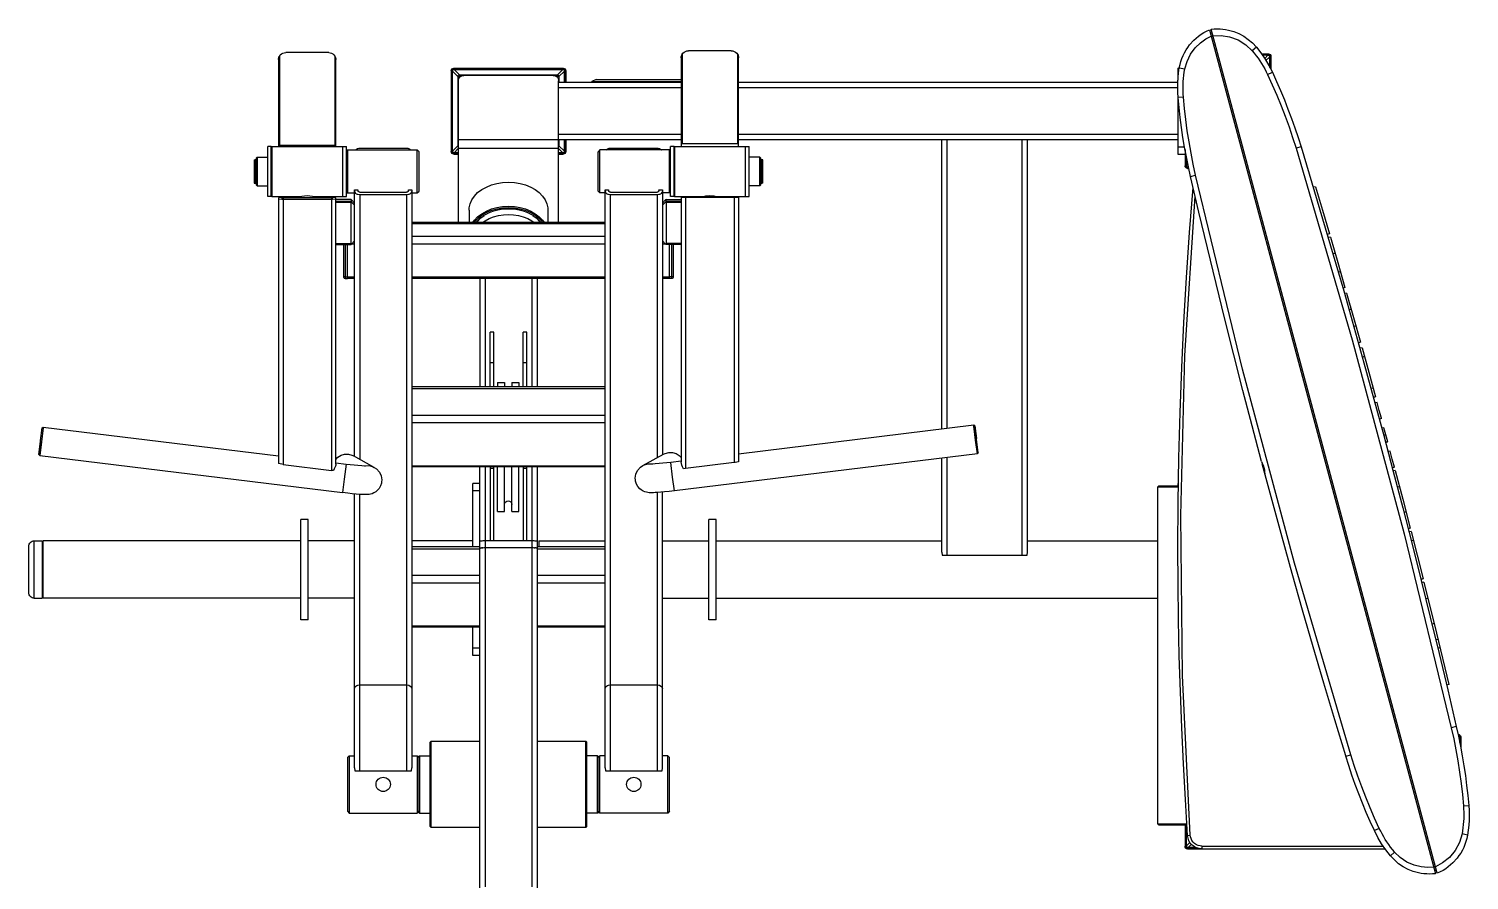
# Model space of a CAD drawing. Header units: millimetres. Extents: x 29224 to 62779, y 35576 to 54938.
# Drawn here: x 34522 to 35765, y 45381 to 46116 of the extents above; entities that cross this region are included whole.
import ezdxf

# ---------------------------------------------------------------- set-up
doc = ezdxf.new("R2010")
doc.units = ezdxf.units.MM
doc.linetypes.add('PEN_TYPE_1', pattern=[0])

# ---------------------------------------------------------------- blocks, each defined once
blk = doc.blocks.new('A$C101533CE')
at = {"color": 7, "linetype": 'PEN_TYPE_1'}
for points in [[(993, 1355), (993.6, 1357.7), (994.3, 1360.3), (995.2, 1362.9), (996.3, 1365.5), (997.5, 1367.9), (998.8, 1370.3), (1000.3, 1372.5), (1001.9, 1374.7), (1005.5, 1378.7), (1009.6, 1382.3), (1011.8, 1383.9), (1014.2, 1385.3), (1016.6, 1386.6), (1019.1, 1387.8)], [(997.8, 1353.9), (999.7, 1360.4), (1002.7, 1366.6), (1006.7, 1372.1), (1011.2, 1376.4), (1016, 1379.8), (1020.6, 1382.1)], [(1019.1, 1387.8), (1214.2, 659.6)], [(1021.2, 1385.7), (1019.7, 1385.4)], [(1020.5, 1388.2), (1023.2, 1388.4), (1025.8, 1388.5), (1028.3, 1388.4), (1030.7, 1388.2), (1033, 1387.9), (1035.4, 1387.4), (1040, 1386.1), (1044.4, 1384.4), (1048.6, 1382.1), (1052.5, 1379.4), (1056.2, 1376.3), (1059.5, 1372.8)], [(1215.6, 660), (1020.5, 1388.2)], [(1022.1, 1382.4), (1020.7, 1382)], [(1022.1, 1382.5), (1029, 1382.7), (1036.4, 1381.6), (1043.8, 1378.9), (1050.4, 1374.7), (1056, 1369.4)], [(216.3, 1365), (217, 1366), (218, 1366.9), (219.1, 1367.5), (220.4, 1367.9), (221.7, 1368)], [(258.8, 1368), (221.7, 1368)], [(258.8, 1368), (260.1, 1367.9), (261.3, 1367.5), (262.4, 1366.9), (263.4, 1366), (264.2, 1365)], [(563.9, 1366.6), (564.6, 1367.6), (565.6, 1368.4), (566.7, 1369), (568, 1369.4), (569.3, 1369.5)], [(606.3, 1369.5), (569.3, 1369.5)], [(606.3, 1369.5), (607.7, 1369.4), (608.9, 1369), (610, 1368.4), (611, 1367.6), (611.8, 1366.6)], [(1059.5, 1372.8), (1056, 1369.4)], [(1056, 1369.4), (1057.7, 1367.4), (1059.4, 1365.2), (1061, 1363.1), (1062.5, 1360.8), (1064, 1358.6), (1065.4, 1356.2), (1066.7, 1353.9), (1068, 1351.5), (1069.2, 1349.1)], [(1059.5, 1372.8), (1063.5, 1367.7), (1067.1, 1362.4), (1070.4, 1356.8), (1073.4, 1351)], [(215.5, 1362), (215.6, 1362.8), (215.7, 1363.6), (215.9, 1364.3), (216.3, 1365)], [(215.5, 1362), (215.5, 1287.1)], [(216.3, 1365), (216.3, 1287.8)], [(264.2, 1365), (264.5, 1364.3), (264.8, 1363.6), (264.9, 1362.8), (264.9, 1362)], [(264.2, 1365), (264.2, 1287.8)], [(264.9, 1287.1), (264.9, 1362)], [(563.1, 1363.5), (563.1, 1364.3), (563.3, 1365.1), (563.5, 1365.9), (563.9, 1366.6)], [(563.1, 1363.5), (563.1, 1287.1)], [(563.9, 1366.6), (563.9, 1289.3)], [(611.8, 1366.6), (612.1, 1365.9), (612.3, 1365.1), (612.5, 1364.3), (612.5, 1363.5)], [(611.8, 1366.6), (611.8, 1289.3)], [(612.5, 1287.1), (612.5, 1363.5)], [(1064, 1367), (1069.9, 1367)], [(1064.6, 1366.1), (1069.9, 1366.1)], [(1069.5, 1365.8), (1064.8, 1365.8)], [(1066.7, 1363), (1069.5, 1365.8)], [(1067.8, 1361.3), (1071, 1364.4)], [(1069.5, 1365.8), (1070, 1365.8), (1070.4, 1365.6), (1070.7, 1365.3), (1070.9, 1364.9), (1071, 1364.4)], [(1069.9, 1367), (1069.9, 1366.1)], [(1069.9, 1367), (1070.7, 1366.8), (1071.5, 1366.3), (1071.9, 1365.6), (1072.1, 1364.7)], [(1069.9, 1366.1), (1070.4, 1366), (1070.8, 1365.7), (1071.1, 1365.3), (1071.2, 1364.7)], [(1071, 1364.4), (1071, 1355.8)], [(1071.2, 1355.3), (1071.2, 1364.7)], [(1072.1, 1364.7), (1071.2, 1364.7)], [(1072.1, 1364.7), (1072.1, 1353.6)], [(364.6, 1352.4), (364.8, 1353.3), (365.2, 1354), (365.9, 1354.4), (366.8, 1354.6)], [(364.6, 1352.4), (364.6, 1282.7)], [(365.4, 1352.4), (364.6, 1352.4)], [(365.4, 1352.4), (365.5, 1352.9), (365.8, 1353.4), (366.3, 1353.6), (366.8, 1353.8)], [(365.4, 1352.4), (365.4, 1282.7)], [(365.7, 1352), (365.8, 1352.5), (366, 1352.9), (366.3, 1353.2), (366.7, 1353.4), (367.1, 1353.5)], [(365.7, 1352), (370.4, 1347.3)], [(365.7, 1283), (365.7, 1352)], [(366.8, 1354.6), (366.8, 1353.8)], [(366.8, 1354.6), (461.2, 1354.6)], [(366.8, 1353.8), (461.2, 1353.8)], [(367.1, 1353.5), (371.8, 1348.8)], [(367.1, 1353.5), (460.9, 1353.5)], [(370.4, 1347.3), (370.5, 1347.8), (370.7, 1348.2), (371, 1348.5), (371.4, 1348.7), (371.8, 1348.8)], [(370.4, 1347.3), (370.4, 1287.7)], [(370.4, 1347.3), (372.5, 1347.3)], [(370.8, 1343.8), (370.9, 1344.7), (371.1, 1345.6), (371.6, 1346.4), (372.1, 1347.1), (372.8, 1347.6), (373.6, 1348.1), (374.5, 1348.3), (375.4, 1348.4)], [(370.8, 1221.5), (370.8, 1343.8)], [(371.8, 1348.8), (371.8, 1346.7)], [(371.8, 1348.8), (456.2, 1348.8)], [(452.6, 1348.4), (375.4, 1348.4)], [(452.6, 1348.4), (453.6, 1348.3), (454.4, 1348.1), (455.2, 1347.6), (455.9, 1347.1), (456.5, 1346.4), (456.9, 1345.6), (457.2, 1344.7), (457.3, 1343.8)], [(455.5, 1347.3), (457.6, 1347.3)], [(460.9, 1353.5), (456.2, 1348.8)], [(456.2, 1346.7), (456.2, 1348.8)], [(456.2, 1348.8), (456.4, 1348.8), (456.6, 1348.7), (456.8, 1348.6), (457, 1348.5), (457.2, 1348.3), (457.3, 1348.2), (457.4, 1348), (457.5, 1347.8), (457.6, 1347.6), (457.6, 1347.3)], [(457.3, 1221.5), (457.3, 1343.8)], [(462.3, 1352), (457.6, 1347.3)], [(457.6, 1347.3), (457.6, 1342.2)], [(460.9, 1353.5), (461.4, 1353.4), (461.8, 1353.2), (462.1, 1352.9), (462.3, 1352.5), (462.3, 1352)], [(461.2, 1353.8), (461.2, 1354.6)], [(461.2, 1354.6), (462.1, 1354.4), (462.8, 1354), (463.3, 1353.3), (463.5, 1352.4)], [(461.2, 1353.8), (461.8, 1353.6), (462.2, 1353.4), (462.5, 1352.9), (462.6, 1352.4)], [(462.3, 1342.2), (462.3, 1352)], [(462.6, 1352.4), (462.6, 1342.2)], [(463.4, 1352.4), (462.6, 1352.4)], [(462.6, 1352.4), (462.6, 1352.4)], [(463.4, 1352.4), (463.4, 1342.2)], [(463.4, 1352.4), (463.5, 1352.4)], [(489.8, 1344.7), (485.9, 1343.1)], [(485.9, 1342.2), (485.9, 1343.1)], [(485.9, 1343.1), (563.1, 1343.1)], [(489.8, 1344.7), (563.1, 1344.7)], [(991.9, 1329.2), (991.7, 1333.5), (991.6, 1337.8), (991.6, 1342.1), (991.9, 1346.4), (992.4, 1350.7), (993, 1355)], [(991.8, 1354.6), (991.8, 1344.3)], [(991.8, 1354.6), (993, 1354.6)], [(991.8, 1348.4), (992.1, 1348.4)], [(993, 1355), (997.8, 1353.9)], [(993, 1355), (993, 1355)], [(996.6, 1329.6), (996.4, 1332.3), (996.3, 1335), (996.2, 1337.7), (996.3, 1340.4), (996.4, 1343.1), (996.7, 1345.8), (997, 1348.5), (997.3, 1351.2), (997.8, 1353.9)], [(1069.2, 1349.1), (1073.4, 1351)], [(1069.2, 1349.1), (1073.2, 1340.2), (1077.1, 1331.2), (1080.8, 1322.2), (1084.3, 1313.1), (1087.7, 1304), (1090.8, 1294.8), (1093.8, 1285.5)], [(1073.4, 1351), (1076.9, 1343.2), (1080.4, 1335.3), (1083.7, 1327.3), (1086.8, 1319.3), (1089.9, 1311.2), (1092.8, 1303), (1095.5, 1294.9), (1098.1, 1286.6)], [(563.1, 1342.2), (457.3, 1342.2)], [(563.1, 1337.6), (457.3, 1337.6)], [(991.7, 1342.2), (612.5, 1342.2)], [(991.6, 1337.6), (612.5, 1337.6)], [(991.8, 1331.4), (991.8, 1280.5)], [(996.6, 1329.6), (991.9, 1329.2)], [(991.9, 1329.2), (991.9, 1329.2)], [(1002.7, 1261.1), (1000.9, 1269.5), (999.1, 1278), (997.6, 1286.4), (996.1, 1294.9), (994.9, 1303.5), (993.7, 1312), (992.8, 1320.6), (991.9, 1329.2)], [(1007, 1262.2), (1005, 1271.8), (1003.1, 1281.3), (1001.4, 1290.9), (999.9, 1300.5), (998.6, 1310.2), (997.5, 1319.9), (996.6, 1329.6)], [(563.1, 1297.5), (457.3, 1297.5)], [(991.8, 1297.5), (612.5, 1297.5)], [(209.3, 1287.1), (206.2, 1287.1)], [(206.2, 1243.8), (206.2, 1287.1)], [(209.3, 1243.8), (209.3, 1287.1)], [(209.3, 1286.7), (209.7, 1287.1)], [(209.7, 1287.1), (270.7, 1287.1)], [(209.7, 1287.1), (209.7, 1243.8)], [(216.3, 1287.8), (215.5, 1287.5)], [(264.2, 1287.8), (216.3, 1287.8)], [(264.9, 1287.5), (264.2, 1287.8)], [(270.7, 1287.1), (271.1, 1286.7)], [(270.7, 1287.1), (270.7, 1243.8)], [(271.1, 1287.1), (274.2, 1287.1)], [(271.1, 1243.8), (271.1, 1287.1)], [(274.2, 1243.8), (274.2, 1287.1)], [(274.2, 1283.2), (275, 1284)], [(275, 1284), (335.2, 1284)], [(275, 1284), (275, 1246.9)], [(282, 1284), (282.2, 1284.2), (282.9, 1284.8), (283.8, 1285.3), (284.8, 1285.6), (285.8, 1285.7)], [(285.8, 1285.7), (326, 1285.7)], [(326, 1285.7), (327, 1285.6), (328, 1285.3), (328.8, 1284.8), (329.6, 1284.2), (329.8, 1284)], [(335.2, 1284), (336.8, 1282.4)], [(335.2, 1246.9), (335.2, 1284)], [(336.8, 1248.5), (336.8, 1282.4)], [(364.6, 1282.7), (365.4, 1282.7)], [(366.8, 1280.5), (365.9, 1280.6), (365.2, 1281.1), (364.8, 1281.8), (364.6, 1282.7)], [(366.8, 1281.3), (366.3, 1281.4), (365.8, 1281.7), (365.5, 1282.2), (365.4, 1282.7)], [(370.4, 1287.7), (365.7, 1283)], [(367.1, 1281.6), (366.7, 1281.7), (366.3, 1281.8), (366, 1282.2), (365.8, 1282.5), (365.7, 1283)], [(366.8, 1281.3), (370.8, 1281.3)], [(366.8, 1280.5), (366.8, 1281.3)], [(370.7, 1285.2), (367.1, 1281.6)], [(370.8, 1281.6), (367.1, 1281.6)], [(370.8, 1286.9), (370.4, 1287.7)], [(370.4, 1287.7), (370.8, 1287.7)], [(563.1, 1292.8), (370.8, 1292.8)], [(457.3, 1285.2), (370.8, 1285.2)], [(457.3, 1287.7), (457.6, 1287.7)], [(457.3, 1286.9), (457.6, 1287.7)], [(457.3, 1285.2), (460.9, 1281.6)], [(460.9, 1281.6), (457.3, 1281.6)], [(457.3, 1281.3), (461.2, 1281.3)], [(457.6, 1292.8), (457.6, 1287.7)], [(457.6, 1287.7), (462.3, 1283)], [(462.3, 1283), (462.3, 1282.5), (462.1, 1282.2), (461.8, 1281.8), (461.4, 1281.7), (460.9, 1281.6)], [(463.5, 1282.7), (463.3, 1281.8), (462.8, 1281.1), (462.1, 1280.6), (461.2, 1280.5)], [(462.6, 1282.7), (462.5, 1282.2), (462.2, 1281.7), (461.8, 1281.4), (461.2, 1281.3)], [(461.2, 1280.5), (461.2, 1281.3)], [(462.3, 1283), (462.3, 1292.8)], [(462.6, 1292.8), (462.6, 1282.7)], [(463.4, 1282.7), (462.6, 1282.7)], [(463.4, 1292.8), (463.4, 1282.7)], [(492.8, 1284), (491.3, 1282.4)], [(491.3, 1248.5), (491.3, 1282.4)], [(492.8, 1246.9), (492.8, 1284)], [(553.1, 1284), (492.8, 1284)], [(498.2, 1284), (498.4, 1284.2), (499.2, 1284.8), (500.1, 1285.3), (501, 1285.6), (502.1, 1285.7)], [(502.1, 1285.7), (542.2, 1285.7)], [(542.2, 1285.7), (543.3, 1285.6), (544.2, 1285.3), (545.1, 1284.8), (545.9, 1284.2), (546.1, 1284)], [(553.8, 1283.2), (553.1, 1284)], [(553.1, 1246.9), (553.1, 1284)], [(553.8, 1243.8), (553.8, 1287.1)], [(556.9, 1287.1), (553.8, 1287.1)], [(556.9, 1243.8), (556.9, 1287.1)], [(556.9, 1286.7), (557.3, 1287.1)], [(557.3, 1287.1), (557.3, 1243.8)], [(557.3, 1287.1), (618.3, 1287.1)], [(563.9, 1289.3), (563.1, 1289)], [(611.8, 1289.3), (563.9, 1289.3)], [(612.5, 1289), (611.8, 1289.3)], [(991.8, 1292.8), (612.5, 1292.8)], [(618.3, 1287.1), (618.3, 1243.8)], [(618.3, 1287.1), (618.7, 1286.7)], [(618.7, 1243.8), (618.7, 1287.1)], [(618.7, 1287.1), (621.8, 1287.1)], [(621.8, 1243.8), (621.8, 1287.1)], [(787.9, 1043.1), (787.9, 1292.8)], [(792.5, 1043.7), (792.5, 1292.8)], [(857.4, 934.4), (857.4, 1292.8)], [(862, 937.1), (862, 1292.8)], [(991.8, 1286.6), (997.5, 1286.6)], [(998, 1284.3), (998, 1280.5)], [(1098.1, 1286.6), (1093.8, 1285.5)], [(1093.8, 1285.5), (1142.3, 1120.3), (1187.1, 952.8), (1227.7, 785.6)], [(1098.1, 1286.6), (1107.5, 1255.7), (1116.7, 1224.7), (1125.9, 1193.6), (1134.9, 1162.5), (1143.7, 1131.4), (1152.4, 1100.3), (1161, 1069.1), (1169.4, 1037.8), (1177.7, 1006.6), (1185.9, 975.3), (1193.9, 943.9), (1201.8, 912.5), (1209.6, 881.1), (1217.2, 849.7), (1224.7, 818.2), (1232, 786.7)], [(194.6, 1275.5), (195.4, 1275.5)], [(194.6, 1275.5), (194.6, 1255.4)], [(196.2, 1276.2), (196.1, 1275.9), (196, 1275.7), (195.7, 1275.5), (195.4, 1275.5)], [(195.4, 1255.4), (195.4, 1275.5)], [(196.2, 1277), (197, 1277.7)], [(196.2, 1277), (196.2, 1253.9)], [(197, 1277.7), (206.2, 1277.7)], [(197, 1277.7), (197, 1253.1)], [(366.8, 1280.5), (370.8, 1280.5)], [(457.3, 1280.5), (461.2, 1280.5)], [(631, 1277.7), (621.8, 1277.7)], [(631, 1253.1), (631, 1277.7)], [(631.8, 1277), (631, 1277.7)], [(631.8, 1253.9), (631.8, 1277)], [(632.6, 1275.5), (632.3, 1275.5), (632, 1275.7), (631.9, 1275.9), (631.8, 1276.2)], [(632.6, 1255.4), (632.6, 1275.5)], [(633.4, 1275.5), (632.6, 1275.5)], [(633.4, 1255.4), (633.4, 1275.5)], [(991.8, 1280.5), (998.6, 1280.5)], [(998, 1280.5), (998, 1270.3)], [(998, 1270.3), (998.8, 1270.3)], [(1000.2, 1268.1), (999.3, 1268.3), (998.6, 1268.8), (998.1, 1269.5), (998, 1270.3)], [(998.8, 1270.3), (998.8, 1279.6)], [(1000.2, 1269), (999.7, 1269.1), (999.2, 1269.4), (998.9, 1269.8), (998.8, 1270.3)], [(999.1, 1270.7), (999.1, 1278.4)], [(999.1, 1270.7), (1000.3, 1272)], [(1000.5, 1269.2), (1000, 1269.3), (999.7, 1269.5), (999.3, 1269.8), (999.1, 1270.2), (999.1, 1270.7)], [(1000.2, 1269), (1000.2, 1268.1)], [(1000.2, 1269), (1001, 1269)], [(1000.2, 1268.1), (1001.2, 1268.1)], [(1000.5, 1269.2), (1000.9, 1269.5)], [(1000.9, 1269.2), (1000.5, 1269.2)], [(380, 1232.2), (380.1, 1234), (380.9, 1237.5), (382.4, 1241), (384.6, 1244.2), (387.4, 1247.2), (390.9, 1249.8), (394.9, 1252), (399.3, 1253.8), (404, 1255.2), (408.9, 1256), (414, 1256.2)], [(414, 1256.2), (419.1, 1256), (424, 1255.2), (428.8, 1253.8), (433.2, 1252), (437.1, 1249.8), (440.6, 1247.2), (443.4, 1244.2), (445.6, 1241), (447.1, 1237.5), (447.9, 1234), (448, 1232.2)], [(1002.7, 1261.1), (1007, 1262.2)], [(1002.7, 1261.1), (1002.7, 1261.1)], [(1063.9, 1015.3), (1055.8, 1045.9), (1047.8, 1076.6), (1040, 1107.3), (1032.3, 1138), (1024.7, 1168.7), (1017.2, 1199.5), (1009.9, 1230.3), (1002.7, 1261.1)], [(1141, 762.3), (1092.5, 927.5), (1047.6, 1094.9), (1007, 1262.2)], [(194.6, 1255.4), (195.4, 1255.4)], [(195.4, 1255.4), (195.7, 1255.3), (196, 1255.2), (196.1, 1254.9), (196.2, 1254.6)], [(196.2, 1254.6), (196.2, 1254.6)], [(196.2, 1253.9), (197, 1253.1)], [(197, 1253.1), (206.2, 1253.1)], [(209.3, 1243.8), (206.2, 1243.8)], [(209.3, 1244.2), (209.7, 1243.8)], [(209.7, 1243.8), (233.4, 1243.8)], [(233.4, 1243.8), (240.2, 1244.6)], [(240.2, 1244.6), (247.1, 1243.8)], [(247.1, 1243.8), (270.7, 1243.8)], [(270.7, 1243.8), (271.1, 1244.2)], [(271.1, 1243.8), (274.2, 1243.8)], [(274.2, 1247.7), (275, 1246.9)], [(275, 1246.9), (281.2, 1246.9)], [(281.2, 1249.6), (284.1, 1249.6)], [(281.2, 1019.6), (281.2, 1249.6)], [(284.1, 1245.5), (283.8, 1245.6), (282.9, 1246), (282.2, 1246.6), (281.6, 1247.3), (281.3, 1248.1), (281.2, 1249)], [(284.1, 1249.6), (284.1, 1249)], [(285.8, 1247.6), (285.3, 1247.7), (284.8, 1247.9), (284.4, 1248.2), (284.2, 1248.5), (284.1, 1249)], [(285.8, 1245.2), (284.1, 1245.5)], [(285.8, 1247.6), (326, 1247.6)], [(326, 1245.2), (285.8, 1245.2)], [(285.8, 1245.2), (285.8, 1017)], [(327.6, 1249), (327.5, 1248.5), (327.3, 1248.2), (326.9, 1247.9), (326.5, 1247.7), (326, 1247.6)], [(327.6, 1245.5), (326, 1245.2)], [(326, 1245.2), (326, 748.4)], [(327.6, 1249.6), (330.6, 1249.6)], [(327.6, 1249), (327.6, 1249.6)], [(330.6, 1249), (330.5, 1248.1), (330.1, 1247.3), (329.6, 1246.6), (328.8, 1246), (328, 1245.6), (327.6, 1245.5)], [(330.6, 1249.6), (330.6, 751.1)], [(330.6, 1246.9), (335.2, 1246.9)], [(335.2, 1246.9), (336.8, 1248.5)], [(492.8, 1246.9), (491.3, 1248.5)], [(497.4, 1246.9), (492.8, 1246.9)], [(497.4, 751.1), (497.4, 1249.6)], [(497.4, 1249.6), (500.4, 1249.6)], [(500.4, 1245.5), (500.1, 1245.6), (499.2, 1246), (498.4, 1246.6), (497.9, 1247.3), (497.6, 1248.1), (497.4, 1249)], [(500.4, 1249.6), (500.4, 1249)], [(502.1, 1247.6), (501.6, 1247.7), (501.1, 1247.9), (500.7, 1248.2), (500.5, 1248.5), (500.4, 1249)], [(502.1, 1245.2), (500.4, 1245.5)], [(502.1, 1247.6), (542.2, 1247.6)], [(502.1, 748.4), (502.1, 1245.2)], [(542.2, 1245.2), (502.1, 1245.2)], [(543.9, 1249), (543.8, 1248.5), (543.6, 1248.2), (543.2, 1247.9), (542.7, 1247.7), (542.2, 1247.6)], [(543.9, 1245.5), (542.2, 1245.2)], [(542.2, 1245.2), (542.2, 1018.6)], [(543.9, 1249), (543.9, 1249.6)], [(543.9, 1249.6), (546.9, 1249.6)], [(546.9, 1249), (546.8, 1248.1), (546.4, 1247.3), (545.9, 1246.6), (545.1, 1246), (544.2, 1245.6), (543.9, 1245.5)], [(546.9, 1249.6), (546.9, 1021.1)], [(553.1, 1246.9), (546.9, 1246.9)], [(553.8, 1247.7), (553.1, 1246.9)], [(556.9, 1243.8), (553.8, 1243.8)], [(556.9, 1244.2), (557.3, 1243.8)], [(557.3, 1243.8), (581, 1243.8)], [(563.1, 1243.8), (563.1, 1014.6)], [(563.1, 1243.4), (566, 1243.2)], [(566.1, 1243.8), (566.1, 1243.4)], [(566.1, 1243.4), (566.9, 1243.3)], [(566.9, 1243.8), (566.9, 1009.2)], [(580.9, 1243.8), (587.8, 1244.6)], [(591.6, 1244.3), (584, 1244.3)], [(587.8, 1244.6), (594.7, 1243.8)], [(594.6, 1243.8), (618.3, 1243.8)], [(608.7, 1243.8), (608.7, 1014.3)], [(608.7, 1243.3), (609.6, 1243.4)], [(609.6, 1243.4), (609.6, 1243.8)], [(609.7, 1243.2), (612.5, 1243.4)], [(612.5, 1243.8), (612.5, 1015)], [(618.3, 1243.8), (618.7, 1244.2)], [(618.7, 1243.8), (621.8, 1243.8)], [(631, 1253.1), (621.8, 1253.1)], [(631.8, 1253.9), (631, 1253.1)], [(631.8, 1254.6), (631.9, 1254.9), (632, 1255.2), (632.3, 1255.3), (632.6, 1255.4)], [(633.4, 1255.4), (632.6, 1255.4)], [(632.6, 1255.4), (632.6, 1255.4)], [(1000.1, 692.6), (998.2, 723.6), (996.5, 754.5), (995.1, 785.5), (993.9, 816.5), (993, 847.5), (992.3, 878.6), (991.9, 909.6), (991.8, 940.6), (992, 979.5), (992.6, 1018.5), (993.7, 1057.4), (995.1, 1096.3), (996.9, 1135.2), (999.2, 1174.1), (1001.8, 1212.9), (1004.9, 1251.7)], [(1002.4, 692.8), (995.8, 830.6), (994.3, 968.6), (997.9, 1106.6), (1006.6, 1244.3)], [(1004.9, 1251.7), (1004.9, 1251.7)], [(1110.5, 1252.1), (1108.6, 1251.8)], [(1110.5, 1252.1), (1116.5, 1232), (1122.5, 1211.8)], [(218.4, 1242.9), (215.5, 1242.7)], [(215.5, 1242.7), (215.5, 1013.4)], [(215.5, 1241.8), (218.4, 1241.6)], [(219.4, 1242.9), (218.5, 1242.9)], [(219.4, 1242.8), (218.5, 1242.7)], [(218.5, 1242.7), (218.5, 1241.8)], [(218.5, 1241.8), (219.4, 1241.8)], [(218.5, 1241.6), (219.4, 1241.6)], [(261.1, 1242.8), (219.4, 1242.8)], [(219.4, 1242.8), (219.4, 1012.7)], [(219.4, 1241.6), (261.1, 1241.6)], [(264.9, 1242.7), (261.1, 1242.9)], [(261.1, 1242.8), (261.1, 1007.6)], [(261.1, 1241.8), (262, 1241.8)], [(261.1, 1241.6), (262, 1241.6)], [(262, 1241.8), (262, 1242.7)], [(262.1, 1241.6), (264.9, 1241.8)], [(264.9, 1013.1), (264.9, 1242.7)], [(278.1, 1241.4), (264.9, 1241.4)], [(278.1, 1239.5), (264.9, 1239.5)], [(278.1, 1238.7), (264.9, 1238.7)], [(278.5, 1241), (278.1, 1241.4)], [(278.1, 1241.4), (278.1, 1239.5)], [(278.5, 1239.1), (278.1, 1239.5)], [(278.1, 1238.7), (278.5, 1239.1)], [(278.1, 1203.2), (278.1, 1238.7)], [(278.5, 1241), (281.2, 1238.2)], [(278.5, 1239.1), (281.2, 1236.5)], [(380, 1232.2), (380, 1221.5)], [(383.3, 1221.5), (384.6, 1223.4), (387.4, 1226.4), (390.9, 1229), (394.9, 1231.3), (399.3, 1233.1), (404, 1234.4), (408.9, 1235.2), (414, 1235.4)], [(384.5, 1221.5), (385.2, 1222.6), (388, 1225.5), (391.4, 1228.1), (395.3, 1230.3), (399.6, 1232.1), (404.2, 1233.3), (409.1, 1234.1), (414, 1234.4)], [(396.1, 1229.4), (400.6, 1231.2)], [(400.2, 1231.1), (404.9, 1232.4)], [(404.6, 1232.3), (409.3, 1233.1)], [(409.4, 1233.1), (414, 1233.3)], [(414, 1235.4), (419.1, 1235.2), (424, 1234.4), (428.8, 1233.1), (433.2, 1231.3), (437.1, 1229), (440.6, 1226.4), (443.4, 1223.4), (444.7, 1221.5)], [(414, 1234.4), (419, 1234.1), (423.8, 1233.3), (428.4, 1232.1), (432.7, 1230.3), (436.6, 1228.1), (440, 1225.5), (442.8, 1222.6), (443.5, 1221.5)], [(414, 1233.3), (418.6, 1233.1)], [(418.6, 1233.1), (423.4, 1232.3)], [(423.2, 1232.4), (427.8, 1231.1)], [(427.5, 1231.2), (431.9, 1229.4)], [(448, 1232.2), (448, 1221.5)], [(549.6, 1241), (546.9, 1238.2)], [(549.6, 1239.1), (546.9, 1236.5)], [(550, 1241.4), (549.6, 1241)], [(550, 1239.5), (549.6, 1239.1)], [(549.6, 1239.1), (550, 1238.7)], [(550, 1239.5), (550, 1241.4)], [(550, 1241.4), (563.1, 1241.4)], [(563.1, 1239.5), (550, 1239.5)], [(550, 1238.7), (550, 1203.2)], [(563.1, 1238.7), (550, 1238.7)], [(566.1, 1243.2), (566.9, 1243.2)], [(566.9, 1243.2), (608.7, 1243.2)], [(608.7, 1243.2), (609.6, 1243.2)], [(497.4, 1221.5), (330.6, 1221.5)], [(497.4, 1220.2), (330.6, 1220.2)], [(386.1, 1221.5), (386.5, 1222.1), (389.2, 1224.9), (392.9, 1227.5)], [(386.6, 1221.5), (387.2, 1222.4), (389.8, 1225.1)], [(391.7, 1221.5), (393.8, 1223), (397.3, 1224.9), (401.2, 1226.4), (405.3, 1227.5), (409.6, 1228.1), (414, 1228.4)], [(392.4, 1227.4), (396.5, 1229.5)], [(414, 1228.4), (418.4, 1228.1), (422.7, 1227.5), (426.8, 1226.4), (430.7, 1224.9), (434.2, 1223), (436.3, 1221.5)], [(431.5, 1229.5), (435.6, 1227.4)], [(435.1, 1227.5), (438.8, 1224.9), (441.5, 1222.1), (441.9, 1221.5)], [(438.3, 1225.1), (440.9, 1222.4), (441.4, 1221.5)], [(497.4, 1209.3), (330.6, 1209.3)], [(1122.5, 1211.8), (1120.7, 1211.2)], [(1123.4, 1208.7), (1121.5, 1208.4)], [(1122.5, 1211.8), (1122.5, 1211.8)], [(1123.4, 1208.7), (1129.7, 1187), (1136, 1165.3)], [(264.9, 1203.2), (278.1, 1203.2)], [(264.9, 1202.5), (278.1, 1202.5)], [(271.9, 1174.4), (271.9, 1202.5)], [(273.1, 1202.5), (273.1, 1173.1)], [(275, 1173.2), (275, 1202.5)], [(278.1, 1203.2), (278.5, 1202.8)], [(278.5, 1202.8), (278.1, 1202.5)], [(278.5, 1202.8), (281.2, 1205.7)], [(281.2, 1202.7), (278.5, 1202.7)], [(497.4, 1202.7), (330.6, 1202.7)], [(549.6, 1202.8), (546.9, 1205.7)], [(549.6, 1202.7), (546.9, 1202.7)], [(549.6, 1202.8), (550, 1203.2)], [(550, 1202.5), (549.6, 1202.8)], [(563.1, 1203.2), (550, 1203.2)], [(563.1, 1202.5), (550, 1202.5)], [(553.1, 1173.2), (553.1, 1202.5)], [(554.9, 1173.1), (554.9, 1202.5)], [(556.1, 1202.5), (556.1, 1174.4)], [(1127.4, 1195), (1125.7, 1194.3)], [(273.1, 1174.5), (272.8, 1174.5), (272.5, 1174.6), (272.3, 1174.8), (272, 1174.9), (271.9, 1175.1), (271.9, 1175.4)], [(273.1, 1173.1), (272.6, 1173.2), (272.3, 1173.5), (272, 1173.9), (271.9, 1174.4)], [(273.1, 1174.5), (275, 1174.5)], [(273.1, 1173.1), (275, 1173.1)], [(281.2, 1174.3), (275, 1174.3)], [(281.2, 1173), (275, 1173)], [(497.4, 1174.3), (330.6, 1174.3)], [(497.4, 1173), (330.6, 1173)], [(389.3, 1173), (389.3, 1080.1)], [(393.9, 1173), (393.9, 1080.1)], [(434.1, 1173), (434.1, 1080.1)], [(438.7, 1173), (438.7, 1080.1)], [(553.1, 1174.3), (546.9, 1174.3)], [(553.1, 1173), (546.9, 1173)], [(554.9, 1174.5), (553.1, 1174.5)], [(554.9, 1173.1), (553.1, 1173.1)], [(556.1, 1175.4), (556.1, 1175.1), (556, 1174.9), (555.8, 1174.8), (555.5, 1174.6), (555.2, 1174.5), (554.9, 1174.5)], [(556.1, 1174.4), (556, 1173.9), (555.8, 1173.5), (555.4, 1173.2), (554.9, 1173.1)], [(1132, 1179), (1130.2, 1178.6)], [(1136, 1165.3), (1134.2, 1164.6)], [(1137.4, 1160.5), (1135.5, 1160.2)], [(1136, 1165.3), (1136, 1165.3)], [(1137.4, 1160.6), (1143.4, 1139.4), (1149.4, 1118.2)], [(1141.3, 1146.7), (1139.5, 1146.1)], [(1145.5, 1132), (1143.6, 1131.7)], [(401.3, 1126.7), (398.3, 1126.7)], [(398.3, 1080.1), (398.3, 1126.7)], [(401.3, 1080.1), (401.3, 1126.7)], [(429.7, 1126.7), (426.8, 1126.7)], [(426.8, 1080.1), (426.8, 1126.7)], [(429.7, 1080.1), (429.7, 1126.7)], [(1149.3, 1118.2), (1147.6, 1117.5)], [(1150.7, 1113.4), (1148.8, 1113.1)], [(1149.3, 1118.2), (1149.4, 1118.2)], [(1150.7, 1113.4), (1156.6, 1092.2), (1162.4, 1071.1)], [(401.3, 1100.3), (398.3, 1100.3)], [(429.7, 1100.3), (426.8, 1100.3)], [(1152.8, 1105.8), (1151, 1105.4)], [(404.5, 1083.3), (410.7, 1083.3)], [(404.5, 1083.3), (404.5, 1080.1)], [(410.7, 1083.3), (410.7, 1080.1)], [(416.9, 1083.3), (423, 1083.3)], [(416.9, 1083.3), (416.9, 1080.1)], [(423, 1083.3), (423, 1080.1)], [(330.6, 1080.1), (497.4, 1080.1)], [(330.6, 1078.1), (497.4, 1078.1)], [(1160.3, 1078.6), (1158.5, 1078.1)], [(1162.4, 1071), (1160.6, 1070.4)], [(1162.4, 1071), (1162.4, 1071.1)], [(1163.7, 1066.2), (1161.8, 1065.9)], [(1167.4, 1052.5), (1165.6, 1059.3), (1163.7, 1066.2)], [(8.7, 1021.3), (11.5, 1044.3)], [(10.1, 1033.4), (11.5, 1044.3)], [(11.5, 1044.3), (12.4, 1045)], [(12.4, 1045), (12.3, 1044.4)], [(12.4, 1045), (215.5, 1020.1)], [(330.6, 1055.3), (497.4, 1055.3)], [(330.6, 1048.8), (497.4, 1048.8)], [(815.6, 1046.5), (612.5, 1021.6)], [(815.7, 1045.9), (815.6, 1046.5)], [(816.5, 1045.9), (815.6, 1046.5)], [(817.1, 1033.6), (815.7, 1045.8)], [(816.5, 1045.9), (817.9, 1035)], [(819.3, 1022.9), (816.5, 1045.9)], [(1167.4, 1052.4), (1165.7, 1051.8)], [(1167.4, 1052.4), (1167.4, 1052.5)], [(1169.6, 1044.4), (1167.8, 1044.1)], [(1172.9, 1032.2), (1171.2, 1038.3), (1169.6, 1044.4)], [(10.1, 1032.2), (8.7, 1021.3)], [(10.9, 1032.1), (9.4, 1020.5)], [(12.3, 1044.2), (10.9, 1032.1)], [(818.7, 1022), (817.1, 1033.6)], [(819.3, 1022.9), (817.9, 1033.8)], [(1171.2, 1038.3), (1169.4, 1037.8)], [(1172.8, 1032.2), (1171.1, 1031.6)], [(1172.8, 1032.2), (1172.9, 1032.2)], [(8.7, 1021.3), (9.4, 1020.5)], [(9.4, 1020.5), (270.8, 988.4)], [(264.9, 1017.1), (266.7, 1018.9), (269.5, 1020.6), (272.6, 1021.5), (275.8, 1021.5), (278.9, 1020.7), (280.2, 1020.1)], [(298.1, 1010.2), (280.2, 1020.1)], [(529.9, 1011.8), (547.8, 1021.6)], [(547.8, 1021.6), (549.2, 1022.3), (552.3, 1023.1), (555.5, 1023), (558.6, 1022.1), (561.3, 1020.5), (563.1, 1018.7)], [(818.7, 1022), (557.2, 989.9)], [(819.3, 1022.9), (818.7, 1022)], [(1175, 1024.2), (1173.1, 1023.9)], [(1178.7, 1010.4), (1176.8, 1017.3), (1175, 1024.2)], [(218.4, 1012.9), (215.5, 1013.4)], [(219.4, 1012.7), (218.4, 1012.9)], [(219.4, 1012.7), (261.1, 1007.6)], [(263, 1007.4), (261.1, 1007.6)], [(264.9, 1013.1), (264.9, 1012.2), (264.6, 1011.2), (264.2, 1010.1), (263.6, 1008.8), (263, 1007.4)], [(264.9, 1014), (273.8, 1012.9)], [(273.8, 1012.9), (272.3, 1000)], [(273.8, 1012.9), (290.8, 1011.4)], [(289.8, 1011.4), (290.4, 1011.6)], [(290.4, 1011.6), (293.6, 1011.7)], [(293.6, 1011.7), (296.7, 1010.9), (298.1, 1010.2)], [(298.1, 1010.2), (300.1, 1008.8), (302.6, 1006), (304.1, 1002.8), (304.6, 999.5), (304.5, 997.8)], [(330.6, 1011.6), (497.4, 1011.6)], [(330.6, 1010.8), (497.4, 1010.8)], [(389.3, 645.1), (389.3, 1010.8)], [(393.9, 1010.8), (393.9, 648.3)], [(398.3, 1010.8), (398.3, 947.1)], [(401.3, 1009.3), (398.3, 1009.3)], [(401.3, 947.1), (401.3, 1010.8)], [(404.5, 972.1), (404.5, 1010.8)], [(410.7, 972.1), (410.7, 1010.8)], [(416.9, 972.1), (416.9, 1010.8)], [(423, 972.1), (423, 1010.8)], [(426.8, 1010.8), (426.8, 947.1)], [(429.7, 1009.3), (426.8, 1009.3)], [(429.7, 947.1), (429.7, 1010.8)], [(434.1, 1010.8), (434.1, 648.3)], [(438.7, 1010.8), (438.7, 645.1)], [(523.5, 999.3), (523.4, 1001), (523.9, 1004.4), (525.4, 1007.6), (527.9, 1010.4), (529.9, 1011.8)], [(529.9, 1011.8), (531.3, 1012.4), (534.4, 1013.2)], [(534.4, 1013.2), (537.6, 1013.2)], [(554.2, 1014.5), (537.2, 1013)], [(537.6, 1013.2), (538.3, 1013)], [(563.1, 1015.6), (554.2, 1014.5)], [(555.7, 1001.6), (554.2, 1014.5)], [(565.1, 1009), (564.2, 1010.7), (563.6, 1012.2), (563.2, 1013.5), (563.1, 1014.6)], [(566.9, 1009.2), (565.1, 1009)], [(608.7, 1014.3), (566.9, 1009.2)], [(609.7, 1014.4), (608.7, 1014.3)], [(612.5, 1015), (609.7, 1014.4)], [(787.9, 937.1), (787.9, 1018.2)], [(792.5, 934.4), (792.5, 1018.8)], [(1063.9, 1015.3), (1064.5, 1013.9), (1065.3, 1012.1), (1066, 1010.1), (1066.4, 1008), (1066.6, 1006.1), (1066.8, 1004.6)], [(1064.4, 1013.3), (1064.4, 1013.3)], [(1136.7, 761.2), (1127.1, 792.5), (1117.8, 824), (1108.5, 855.4), (1099.4, 886.9), (1090.5, 918.5), (1081.7, 950.1), (1073, 981.7), (1064.4, 1013.3)], [(1178.7, 1010.4), (1176.9, 1009.7)], [(1179.4, 1007.5), (1177.6, 1007.2)], [(1178.7, 1010.4), (1178.7, 1010.4)], [(1179.4, 1007.5), (1185.9, 982.7), (1192.3, 957.8)], [(272.3, 1000), (270.8, 988.4)], [(304.5, 997.8), (304.3, 996.6), (303.5, 994.3), (302.3, 992.1), (300.8, 990.3), (299.4, 989.2), (297.7, 988.1), (296.3, 987.5), (295, 987.2), (293.7, 986.9), (292.6, 986.8), (291.5, 986.7), (290.3, 986.7), (289, 986.7), (287.3, 986.8), (285.2, 986.9), (282.6, 987.2), (279.2, 987.5), (275.3, 987.9), (270.8, 988.4)], [(389.3, 996.2), (383.1, 996.2)], [(383.1, 941.8), (383.1, 996.2)], [(557.2, 989.9), (552.7, 989.4), (548.8, 989), (545.5, 988.7), (542.8, 988.5), (540.7, 988.4), (539.1, 988.3), (537.7, 988.2), (536.5, 988.3), (535.4, 988.3), (534.3, 988.4), (533, 988.7), (531.7, 989.1), (530.3, 989.7), (528.6, 990.7), (527.3, 991.8), (525.7, 993.6), (524.5, 995.8), (523.7, 998.2), (523.5, 999.3)], [(557.2, 989.9), (555.7, 1001.6)], [(991.7, 996.2), (991.7, 993.9)], [(281.2, 751.1), (281.2, 987.3)], [(285.8, 748.4), (285.8, 986.9)], [(389.3, 990), (383.1, 990)], [(542.2, 988.4), (542.2, 748.4)], [(546.9, 751.1), (546.9, 988.8)], [(974.2, 993.1), (975, 993.9)], [(974.2, 993.1), (974.2, 702.7)], [(992.5, 993.1), (974.2, 993.1)], [(992.6, 993.9), (975, 993.9)], [(1183.1, 993.4), (1181.3, 993)], [(404.5, 972.1), (410.7, 972.1)], [(410.7, 978.3), (410.9, 979.5), (411.6, 980.4), (412.6, 981.1), (413.8, 981.3), (415, 981.1), (415.9, 980.4), (416.6, 979.5), (416.9, 978.3)], [(416.9, 972.1), (423, 972.1)], [(1188.7, 971.9), (1186.9, 971.3)], [(241, 965.3), (234.8, 965.3)], [(234.8, 878.8), (234.8, 965.3)], [(241, 878.8), (241, 965.3)], [(593.2, 965.3), (587, 965.3)], [(587, 878.8), (587, 965.3)], [(593.2, 878.8), (593.2, 965.3)], [(1192.3, 957.7), (1190.6, 957.1)], [(1192.3, 957.7), (1192.3, 957.8)], [(0, 942.1), (0.1, 943.1), (0.4, 943.9), (0.8, 944.7), (1.4, 945.4), (2.1, 946), (2.8, 946.4), (3.7, 946.7), (4.6, 946.8)], [(4.6, 946.8), (11.6, 946.8)], [(4.6, 897.3), (4.6, 946.8)], [(11.6, 946.8), (11.6, 897.3)], [(11.6, 946.8), (12, 946.6), (12.3, 946.3)], [(12.3, 946.2), (12.3, 946.3)], [(234.8, 946.8), (12.4, 946.8)], [(12.4, 897.3), (12.4, 946.8)], [(281.2, 946.8), (241, 946.8)], [(383.1, 946.8), (330.6, 946.8)], [(389.3, 946.3), (389.4, 946.4), (389.6, 946.6), (390.1, 946.7), (390.6, 946.8), (391.3, 946.9), (392.2, 947), (393, 947.1), (393.9, 947.1)], [(393.9, 947.1), (434.1, 947.1)], [(434.1, 947.1), (435, 947.1), (435.9, 947), (436.7, 946.9), (437.4, 946.8), (437.9, 946.7), (438.4, 946.6), (438.6, 946.4), (438.7, 946.3)], [(440.2, 946.8), (497.4, 946.8)], [(440.2, 946.8), (440.2, 941.8)], [(546.9, 946.8), (587, 946.8)], [(593.2, 946.8), (787.9, 946.8)], [(862, 946.8), (974.2, 946.8)], [(1193.1, 954.9), (1191.2, 954.5)], [(1193.1, 954.9), (1198.3, 934.5), (1203.4, 914.1)], [(1195, 947.2), (1193.2, 946.8)], [(0, 902), (0, 942.1)], [(330.6, 941.8), (389.3, 941.8)], [(330.6, 939.8), (389.3, 939.8)], [(389.3, 940.2), (389.4, 940.3), (389.8, 940.5), (390.3, 940.7), (391, 940.8), (391.9, 940.9), (392.9, 941), (393.9, 941)], [(390.5, 940.7), (390.2, 940.7)], [(391.2, 940.8), (390.9, 940.8)], [(392, 940.9), (391.7, 940.9)], [(393, 941), (392.7, 940.9)], [(393.9, 941), (434.1, 941)], [(435.1, 941), (434.1, 941)], [(435.4, 940.9), (435.1, 941)], [(435.1, 941), (436.1, 940.9), (437, 940.8)], [(436.3, 940.9), (436, 940.9)], [(437.1, 940.8), (436.8, 940.8)], [(437.6, 940.7), (437.1, 940.8)], [(437.8, 940.7), (437.6, 940.7)], [(438.1, 940.6), (437.8, 940.7)], [(438.5, 940.4), (438.3, 940.5)], [(438.7, 940.2), (438.6, 940.3)], [(438.7, 941.8), (497.4, 941.8)], [(438.7, 939.8), (497.4, 939.8)], [(787.9, 937.1), (788.2, 934.4)], [(788.2, 934.4), (861.7, 934.4)], [(861.7, 934.4), (862, 937.1)], [(330.6, 917.1), (389.3, 917.1)], [(330.6, 910.6), (389.3, 910.6)], [(438.7, 917.1), (497.4, 917.1)], [(438.7, 910.6), (497.4, 910.6)], [(1203.3, 914.1), (1201.6, 913.5)], [(1204.1, 911.2), (1202.2, 911)], [(1203.3, 914.1), (1203.4, 914.1)], [(1204.1, 911.2), (1214.9, 867.1), (1225.5, 822.8)], [(4.6, 897.3), (3.7, 897.4), (2.8, 897.7), (2.1, 898.1), (1.4, 898.7), (0.8, 899.4), (0.4, 900.2), (0.1, 901.1), (0, 902)], [(4.6, 897.3), (11.6, 897.3)], [(12.3, 897.9), (12, 897.5), (11.6, 897.3)], [(234.8, 897.3), (12.4, 897.3)], [(281.2, 897.3), (241, 897.3)], [(546.9, 897.3), (587, 897.3)], [(593.2, 897.3), (974.2, 897.3)], [(1207.6, 897.1), (1205.7, 896.7)], [(241, 878.8), (234.8, 878.8)], [(330.6, 873.4), (389.3, 873.4)], [(330.6, 872.6), (389.3, 872.6)], [(383.1, 847.9), (383.1, 872.6)], [(438.7, 873.4), (497.4, 873.4)], [(438.7, 872.6), (497.4, 872.6)], [(593.2, 878.8), (587, 878.8)], [(1212.9, 875.5), (1211.1, 874.9)], [(1216.2, 861.8), (1214.4, 861.5)], [(389.3, 854.1), (383.1, 854.1)], [(389.3, 847.9), (383.1, 847.9)], [(1218, 854.6), (1216.1, 854.1)], [(281.2, 819.3), (281.7, 820.9)], [(281.7, 820.9), (282.3, 821.5), (283.1, 822), (284, 822.3), (284.1, 822.3)], [(284.1, 822.3), (285.8, 822.6)], [(285.8, 822.6), (326, 822.6)], [(326, 822.6), (327.6, 822.3)], [(327.6, 822.3), (328.1, 822.2)], [(328.1, 822.2), (330.1, 820.8)], [(330.1, 820.8), (330.6, 819.3)], [(497.4, 819.3), (498, 820.9)], [(498, 820.9), (498.6, 821.5), (499.4, 822), (500.3, 822.3), (500.4, 822.3)], [(500.4, 822.3), (502.1, 822.6)], [(502.1, 822.6), (542.2, 822.6)], [(542.2, 822.6), (543.9, 822.3)], [(543.9, 822.3), (544.3, 822.2)], [(544.3, 822.2), (546.3, 820.8)], [(546.3, 820.8), (546.9, 819.3)], [(1225.5, 822.8), (1223.7, 822.2)], [(1225.5, 822.8), (1225.5, 822.8)], [(1232, 786.7), (1227.7, 785.6)], [(1227.7, 785.6), (1229.8, 776), (1231.7, 766.5), (1233.4, 756.9), (1234.9, 747.2), (1236.2, 737.6), (1237.3, 727.9), (1238.2, 718.2)], [(1232, 786.7), (1233.9, 778.3), (1235.6, 769.8), (1237.2, 761.3), (1238.6, 752.8), (1239.9, 744.3), (1241, 735.7), (1242, 727.2), (1242.8, 718.6)], [(347.2, 773.8), (346.4, 773)], [(346.4, 700.4), (346.4, 773)], [(389.2, 773.8), (347.2, 773.8)], [(347.2, 699.6), (347.2, 773.8)], [(389.2, 774.9), (389.2, 775.1), (389.3, 775.2)], [(389.3, 775.2), (389.3, 775.2)], [(438.7, 775.2), (438.8, 775.1), (438.9, 774.9)], [(480.9, 773.8), (438.9, 773.8)], [(481.6, 773), (480.9, 773.8)], [(480.9, 699.6), (480.9, 773.8)], [(481.6, 700.4), (481.6, 773)], [(1233.6, 779.9), (1233.6, 779.5)], [(1233.6, 779.9), (1234.5, 779.8), (1235.2, 779.3), (1235.7, 778.6), (1235.9, 777.7)], [(1233.7, 779.1), (1234.2, 778.9), (1234.6, 778.6), (1234.9, 778.2), (1235, 777.7)], [(1233.8, 778.7), (1234.2, 778.6), (1234.5, 778.2), (1234.7, 777.8), (1234.7, 777.4)], [(1234.2, 776.8), (1234.7, 777.4)], [(1234.7, 777.4), (1234.7, 774.2)], [(1235, 772.9), (1235, 777.7)], [(1235.9, 777.7), (1235, 777.7)], [(1235.9, 777.7), (1235.9, 768.6)], [(275, 759.9), (276.5, 761.4)], [(275, 759.9), (275, 713.5)], [(276.5, 761.4), (281.2, 761.4)], [(276.5, 761.4), (276.5, 712)], [(330.6, 761.4), (335.2, 761.4)], [(335.2, 761.4), (336.7, 759.9)], [(335.2, 761.4), (335.2, 712)], [(336.7, 761), (337.1, 761.4)], [(336.7, 761), (336.7, 712.3)], [(337.1, 761.4), (346.4, 761.4)], [(337.1, 761.4), (337.1, 712)], [(389.3, 763.5), (389.2, 763.6), (389.2, 763.8)], [(438.9, 763.8), (438.8, 763.6), (438.7, 763.5)], [(490.9, 761.4), (481.6, 761.4)], [(491.3, 761), (490.9, 761.4)], [(490.9, 712), (490.9, 761.4)], [(492.8, 761.4), (491.3, 759.9)], [(491.3, 712.3), (491.3, 761)], [(497.4, 761.4), (492.8, 761.4)], [(492.8, 712), (492.8, 761.4)], [(551.5, 761.4), (546.9, 761.4)], [(553.1, 759.9), (551.5, 761.4)], [(551.5, 712), (551.5, 761.4)], [(553.1, 713.5), (553.1, 759.9)], [(1136.7, 761.1), (1141, 762.3)], [(1161.4, 696.8), (1157.8, 704.6), (1154.4, 712.5), (1151.1, 720.5), (1147.9, 728.5), (1144.9, 736.6), (1142, 744.7), (1139.3, 752.9), (1136.7, 761.1)], [(1165.6, 698.7), (1161.5, 707.6), (1157.6, 716.5), (1153.9, 725.6), (1150.4, 734.6), (1147.1, 743.8), (1144, 753), (1141, 762.3)], [(281.2, 751.1), (281.5, 748.4)], [(281.5, 748.4), (330.3, 748.4)], [(330.3, 748.4), (330.6, 751.1)], [(497.4, 751.1), (497.7, 748.4)], [(497.7, 748.4), (546.6, 748.4)], [(546.6, 748.4), (546.9, 751.1)], [(305.9, 742.9), (305.9, 742.9)], [(522.1, 742.9), (522.1, 742.9)], [(275, 713.5), (276.5, 712)], [(276.5, 712), (335.2, 712)], [(335.2, 712), (336.7, 713.5)], [(336.7, 712.3), (337.1, 712)], [(337.1, 712), (346.4, 712)], [(490.9, 712), (481.6, 712)], [(491.3, 712.3), (490.9, 712)], [(492.8, 712), (491.3, 713.5)], [(551.5, 712), (492.8, 712)], [(553.1, 713.5), (551.5, 712)], [(1238.2, 718.2), (1238.4, 715.5), (1238.5, 712.8), (1238.5, 710.1), (1238.5, 707.4), (1238.3, 704.7), (1238.1, 702), (1237.8, 699.3), (1237.4, 696.6), (1237, 693.9)], [(1238.2, 718.2), (1242.8, 718.6)], [(1242.8, 718.6), (1243.1, 714.3), (1243.2, 710), (1243.1, 705.7), (1242.8, 701.4), (1242.4, 697.1), (1241.7, 692.8)], [(347.2, 699.6), (346.4, 700.4)], [(389.3, 699.6), (347.2, 699.6)], [(480.9, 699.6), (438.7, 699.6)], [(481.6, 700.4), (480.9, 699.6)], [(974.2, 702.7), (999.5, 702.7)], [(975, 702), (974.2, 702.7)], [(975, 701.9), (999.6, 701.9)], [(998, 701.9), (998, 683.3)], [(998.8, 683.3), (998.8, 701.9)], [(999.1, 683.6), (999.1, 701.9)], [(1165.6, 698.7), (1161.4, 696.8)], [(1175.2, 675), (1171.3, 680.1), (1167.6, 685.4), (1164.3, 691), (1161.4, 696.8)], [(1178.8, 678.4), (1177.1, 680.4), (1175.4, 682.6), (1173.8, 684.7), (1172.2, 687), (1170.8, 689.2), (1169.4, 691.5), (1168.1, 693.9), (1166.8, 696.3), (1165.6, 698.7)], [(999.1, 683.6), (1002.1, 686.7)], [(1000.1, 692.6), (1002.4, 692.8)], [(1012.4, 681.1), (1010, 681.3), (1007.8, 682), (1005.8, 683), (1004, 684.4), (1002.5, 686.1), (1001.3, 688.1), (1000.5, 690.2), (1000.1, 692.6)], [(1000.5, 682.2), (1003.4, 685)], [(1012.3, 683.5), (1010.9, 683.6), (1009.4, 684), (1007.8, 684.6), (1006.2, 685.6), (1004.9, 686.9), (1003.8, 688.3), (1003.1, 689.9), (1002.6, 691.4), (1002.4, 692.8)], [(1237, 693.9), (1234.8, 686.6), (1231.2, 679.7), (1226.2, 673.7), (1220.3, 669), (1214.1, 665.6)], [(1241.7, 692.8), (1241.1, 690.1), (1240.4, 687.4), (1239.5, 684.8), (1238.5, 682.3), (1237.3, 679.9), (1235.9, 677.5), (1234.4, 675.3), (1232.8, 673.1), (1229.2, 669.1), (1225.1, 665.5), (1222.9, 663.9), (1220.6, 662.5), (1218.2, 661.2), (1215.6, 660)], [(1241.7, 692.8), (1237, 693.9)], [(998, 683.3), (998.8, 683.3)], [(1000.2, 681.1), (999.3, 681.2), (998.6, 681.7), (998.1, 682.4), (998, 683.3)], [(1000.2, 681.9), (999.7, 682), (999.2, 682.3), (998.9, 682.8), (998.8, 683.3)], [(1000.5, 682.2), (1000, 682.3), (999.7, 682.5), (999.3, 682.8), (999.1, 683.2), (999.1, 683.6)], [(1000.2, 681.9), (1000.2, 681.1)], [(1000.2, 681.9), (1008, 681.9)], [(1000.2, 681.1), (1012.4, 681.1)], [(1007.4, 682.2), (1000.5, 682.2)], [(1012.3, 683.5), (1012.4, 681.1)], [(1012.3, 683.5), (1168.8, 683.5)], [(1012.4, 681.1), (1170.6, 681.1)], [(1175.2, 675), (1178.8, 678.3)], [(1214.2, 659.6), (1211.6, 659.4), (1208.9, 659.3), (1206.5, 659.4), (1204.1, 659.6), (1201.7, 659.9), (1199.4, 660.3), (1194.8, 661.6), (1190.4, 663.4), (1186.2, 665.7), (1182.2, 668.3), (1178.6, 671.5), (1175.2, 675)], [(1212.7, 665.3), (1207.6, 665), (1201.8, 665.5), (1195.6, 667), (1189.5, 669.7), (1183.7, 673.5), (1178.8, 678.3)], [(1214.1, 665.8), (1212.7, 665.4)], [(1215, 662.5), (1213.7, 662)]]:
    blk.add_lwpolyline(points, dxfattribs=at)
for points in [[(305.9, 742.9), (307.1, 742.7), (308.3, 742.4), (309.3, 741.8), (310.2, 741.1), (311, 740.1), (311.6, 739.1), (311.9, 737.9), (312.1, 736.7), (311.9, 735.4), (311.6, 734.3), (311, 733.2), (310.2, 732.3), (309.3, 731.6), (308.3, 731), (307.1, 730.6), (305.9, 730.5), (304.6, 730.6), (303.5, 731), (302.4, 731.6), (301.5, 732.3), (300.8, 733.2), (300.2, 734.3), (299.8, 735.4), (299.7, 736.7), (299.8, 737.9), (300.2, 739.1), (300.8, 740.1), (301.5, 741.1), (302.4, 741.8), (303.5, 742.4), (304.6, 742.7)], [(522.1, 742.9), (523.4, 742.7), (524.6, 742.4), (525.6, 741.8), (526.5, 741.1), (527.3, 740.1), (527.8, 739.1), (528.2, 737.9), (528.3, 736.7), (528.2, 735.4), (527.8, 734.3), (527.3, 733.2), (526.5, 732.3), (525.6, 731.6), (524.6, 731), (523.4, 730.6), (522.1, 730.5), (520.9, 730.6), (519.7, 731), (518.7, 731.6), (517.8, 732.3), (517, 733.2), (516.5, 734.3), (516.1, 735.4), (516, 736.7), (516.1, 737.9), (516.5, 739.1), (517, 740.1), (517.8, 741.1), (518.7, 741.8), (519.7, 742.4), (520.9, 742.7)]]:
    blk.add_lwpolyline(points, close=True, dxfattribs=at)

msp = doc.modelspace()

# ---------------------------------------------------------------- block references
msp.add_blockref('A$C101533CE', (34522.2, 44727))

doc.saveas('drawing.dxf')
